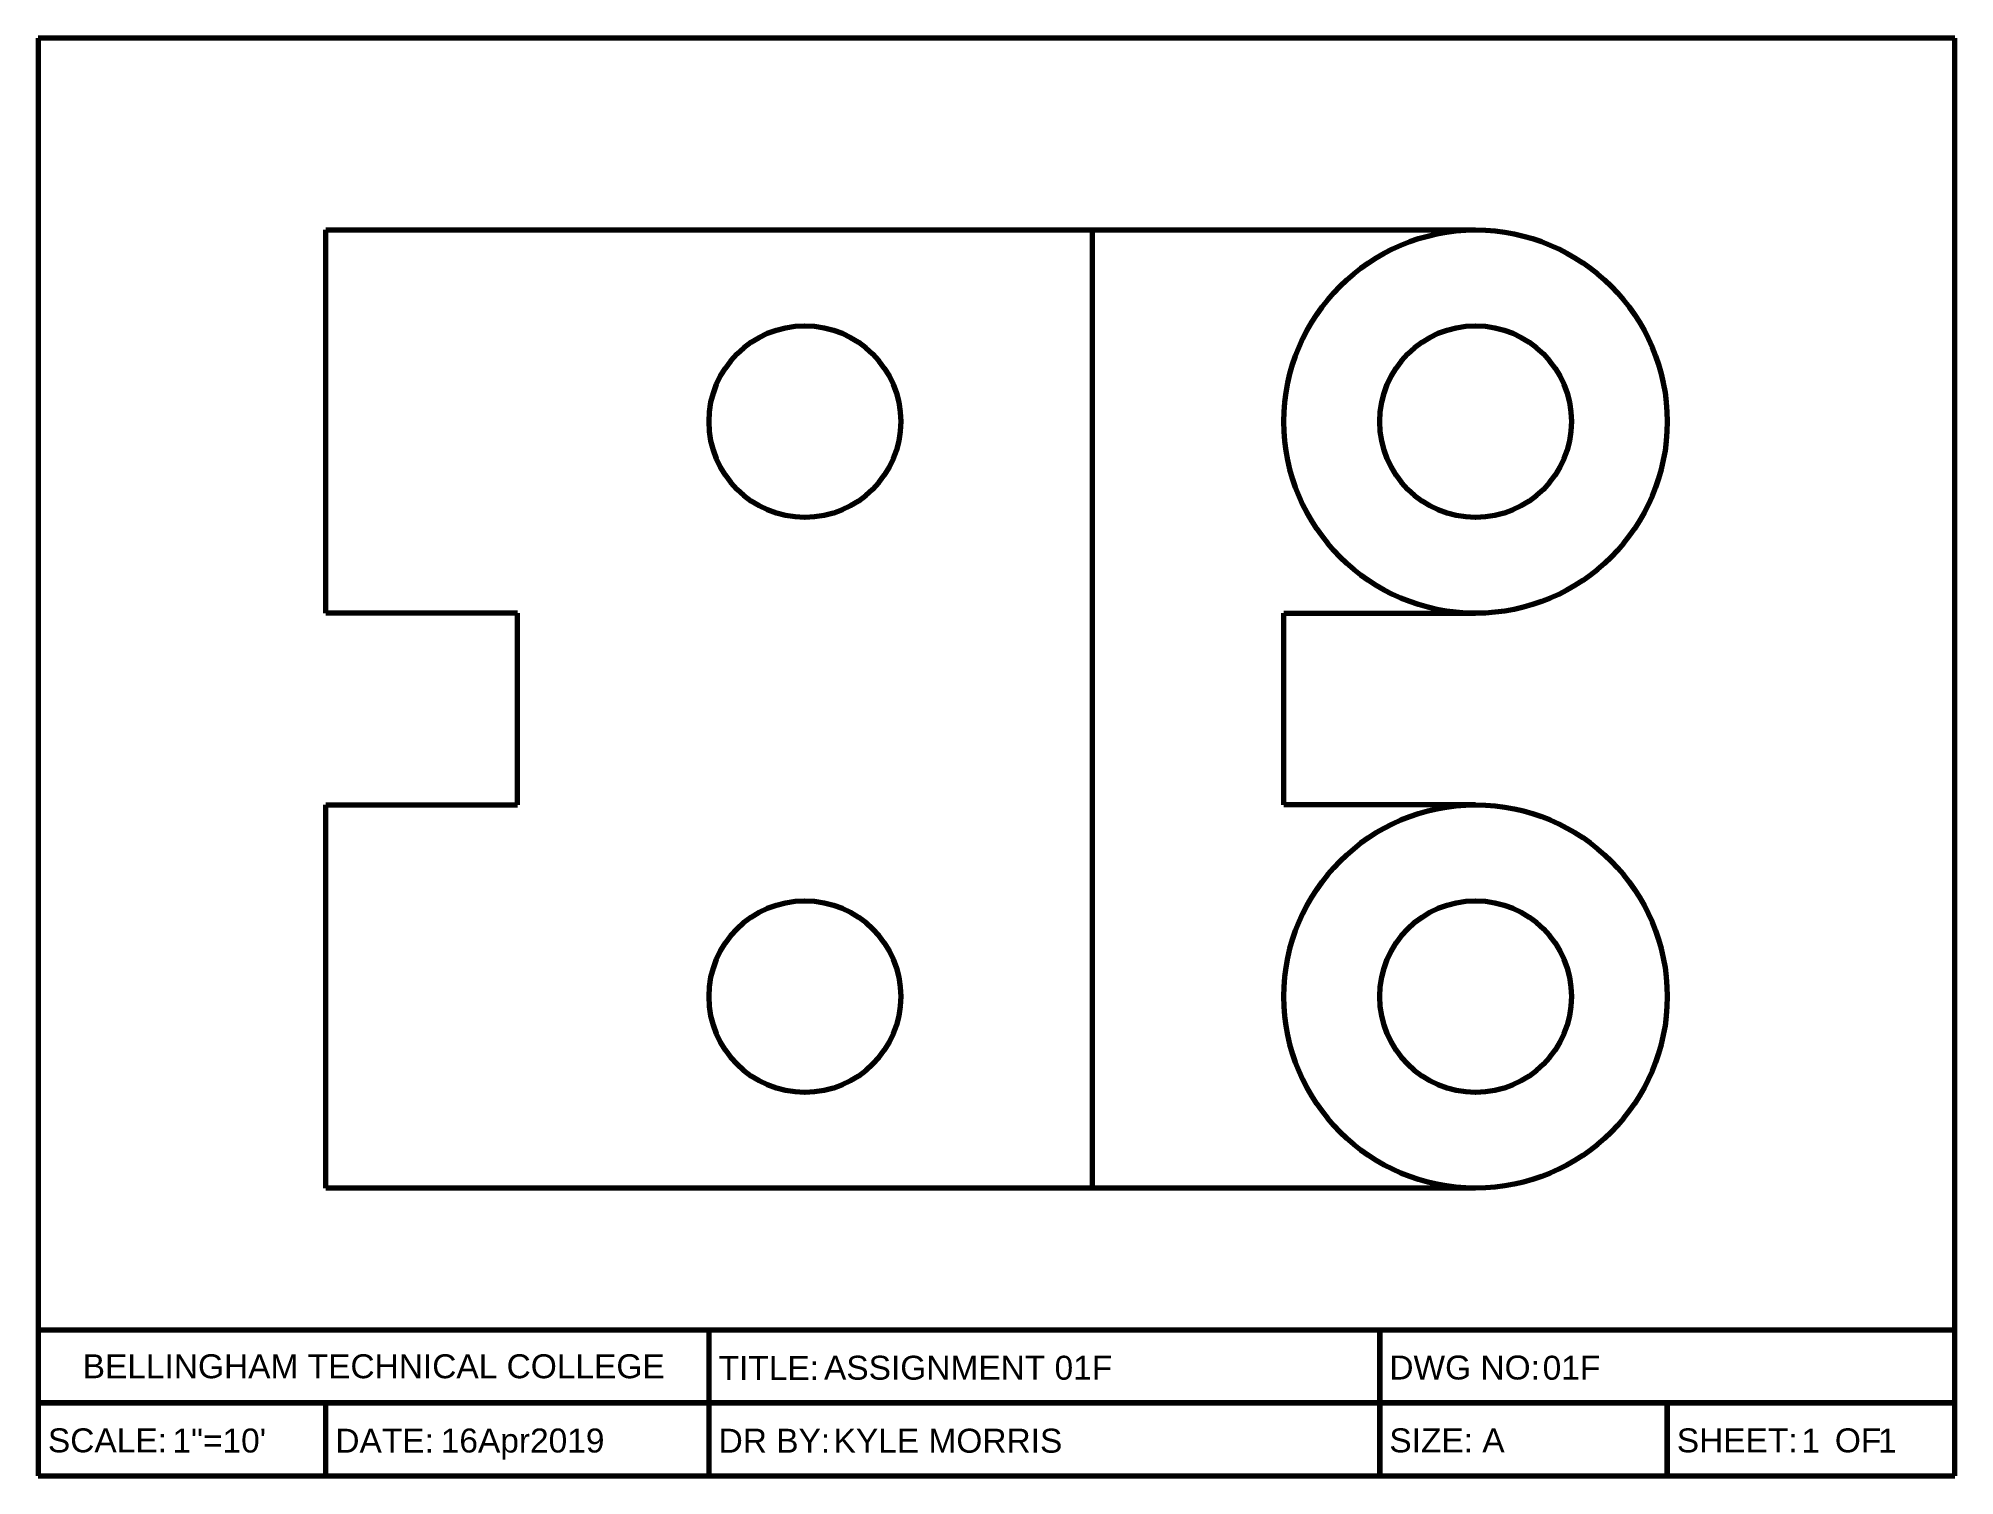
# Model space of a CAD drawing. Header units: inches. Extents: x 60 to 1260, y 60 to 960.
import ezdxf
from ezdxf.enums import TextEntityAlignment as Align

# ---------------------------------------------------------------- set-up
doc = ezdxf.new("R2010")
doc.units = ezdxf.units.IN
doc.header["$MEASUREMENT"] = 0
doc.layers.get('0').update_dxf_attribs({"color": 1})
doc.layers.add('Object', color=7, linetype='Continuous', lineweight=70)
doc.layers.add('TitleBox', color=7, linetype='Continuous', lineweight=70)
doc.layers.add('TitleText', color=7, linetype='Continuous')
doc.styles.get("Standard").update_dxf_attribs({"font": 'arial.ttf'})

# ---------------------------------------------------------------- blocks, each defined once
blk = doc.blocks.new('TitleAAlt')
at = {"layer": 'TitleBox'}
for p, q in [((10.5, 8), (0.5, 8)), ((0.5, 8), (0.5, 0.5)), ((10.5, 0.5), (10.5, 8)), ((10.5, 1.26), (0.5, 1.26)), ((4, 0.5), (4, 1.26)), ((7.5, 0.88), (7.5, 1.26)), ((7.5, 1.26), (7.5, 0.5)), ((10.5, 0.88), (0.5, 0.88)), ((0.5, 0.88), (10.5, 0.88)), ((2, 0.5), (2, 0.88)), ((7.5, 0.5), (7.5, 0.88)), ((9, 0.5), (9, 0.88)), ((9, 0.88), (9, 0.5)), ((0.5, 0.5), (10.5, 0.5)), ((0.5, 0.5), (10.5, 0.5))]:
    blk.add_line(p, q, dxfattribs=at)
at = {"layer": 'TitleText', "char_height": 0.125}
for s, width, insert, attachment_point in [('BELLINGHAM TECHNICAL COLLEGE', 3.5, (2.25, 1.07), 5), ('TITLE:', 3.5, (4.05, 1), 7), ('DWG NO:', 3, (7.55, 1), 7), ('SCALE:', 1.5, (0.55, 0.62), 7), ('DATE:', 2, (2.05, 0.62), 7), ('DR BY:', 3.5, (4.05, 0.62), 7), ('SIZE: A', 1.5, (7.55, 0.62), 7), ('SHEET:    OF', 1.5, (9.05, 0.62), 7)]:
    blk.add_mtext_dynamic_manual_height_columns(s, width=width, gutter_width=1, heights=[0], dxfattribs=dict(at, insert=insert, attachment_point=attachment_point))
at = {"layer": 'TitleText'}
for tag, p in [('TITLE', (4.6, 0.963)), ('DWGNO', (8.35, 0.963)), ('SCALE', (1.2, 0.583)), ('SHT', (9.7, 0.583)), ('SHTS', (10.1, 0.583))]:
    blk.add_attdef(tag, text='', height=0.125, dxfattribs=at).set_placement(p, align=Align.BOTTOM_LEFT)
at = {"layer": 'TitleText', "flags": 8}
blk.add_attdef('DATE', text='', height=0.125, dxfattribs=at).set_placement((2.6, 0.583), align=Align.BOTTOM_LEFT)
blk.add_attdef('NAME', (4.65, 0.62), '', height=0.125, dxfattribs=at)

msp = doc.modelspace()

# ---------------------------------------------------------------- linework, layer by layer
at = {"layer": 'Object'}
for p, q in [((240, 600), (240, 840)), ((240, 840), (960, 840)), ((720, 840), (720, 240)), ((360, 600), (240, 600)), ((360, 480), (360, 600)), ((840, 480), (840, 600)), ((840, 600), (960, 600)), ((240, 240), (240, 480)), ((240, 480), (360, 480)), ((960, 480), (840, 480)), ((960, 240), (240, 240))]:
    msp.add_line(p, q, dxfattribs=at)
for centre, radius in [((960, 720), 120), ((540, 720), 60), ((960, 720), 60), ((960, 360), 120), ((540, 360), 60), ((960, 360), 60)]:
    msp.add_circle(centre, radius, dxfattribs=at)

# ---------------------------------------------------------------- block references
ref = msp.add_blockref('TitleAAlt', (0, 0), dxfattribs=dict(xscale=120, yscale=120, zscale=120))
ref.add_attrib('SHTS', '1', dxfattribs={"layer": 'TitleText', "height": 15}).set_placement((1212, 70), align=Align.BOTTOM_LEFT)
ref.add_attrib('SHT', '1', dxfattribs={"layer": 'TitleText', "height": 15}).set_placement((1164, 70), align=Align.BOTTOM_LEFT)
ref.add_attrib('SCALE', '1"=10\'', dxfattribs={"layer": 'TitleText', "height": 15}).set_placement((144, 70), align=Align.BOTTOM_LEFT)
ref.add_attrib('DWGNO', '01F', dxfattribs={"layer": 'TitleText', "height": 15}).set_placement((1002, 115.6), align=Align.BOTTOM_LEFT)
ref.add_attrib('DATE', '16Apr2019', dxfattribs={"layer": 'TitleText', "height": 15}).set_placement((312, 70), align=Align.BOTTOM_LEFT)
ref.add_attrib('NAME', 'KYLE MORRIS', (558, 74.4), dxfattribs={"layer": 'TitleText', "height": 15})
ref.add_attrib('TITLE', 'ASSIGNMENT 01F', dxfattribs={"layer": 'TitleText', "height": 15}).set_placement((552, 115.6), align=Align.BOTTOM_LEFT)

doc.saveas('drawing.dxf')
